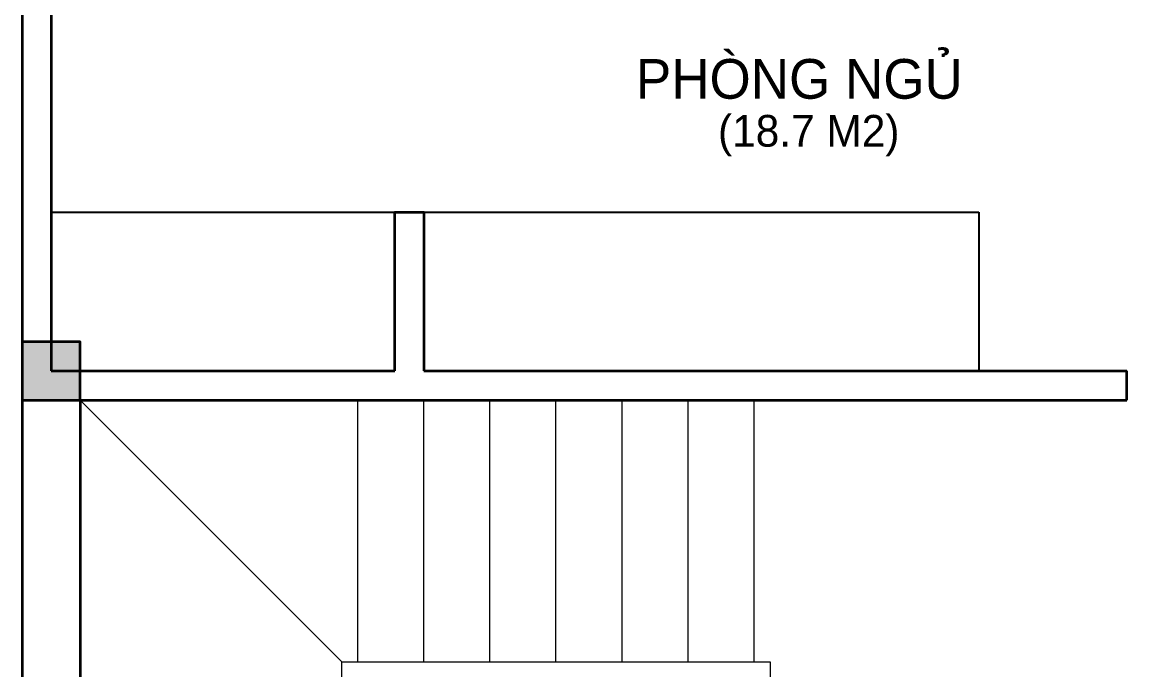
# Model space of a CAD drawing. Header units: millimetres. Extents: x -529782 to -142003, y -492574 to -273331.
# Drawn here: x -459322 to -455142, y -287448 to -284999 of the extents above; entities that cross this region are included whole.
import ezdxf

# ---------------------------------------------------------------- set-up
doc = ezdxf.new("R2010")
doc.units = ezdxf.units.MM
doc.header["$LTSCALE"] = 500
doc.header["$MEASUREMENT"] = 0
for name, color, linetype, lineweight in [('1.cat 30', 30, 'CONTINUOUS', 35), ('1.cot', 2, 'CONTINUOUS', 35), ('4.dim 08', 8, 'CONTINUOUS', 13), ('9.text \xad white', 7, 'CONTINUOUS', 15), ('CA.dim 08', 251, 'CONTINUOUS', 13)]:
    doc.layers.add(name, color=color, linetype=linetype, lineweight=lineweight)
doc.layers.add('NTHT', color=5, linetype='CONTINUOUS')
doc.styles.add('CA.JSC1', font='')
doc.styles.get('CA.JSC1').set_extended_font_data('.VnAvantH')

msp = doc.modelspace()

# ---------------------------------------------------------------- hatches: boundary and pattern name
at = {"layer": '1.cot'}
msp.add_hatch(color=256, dxfattribs=at).paths.add_polyline_path([(-459101.9635896762, -286207.5207308845), (-459321.9635896762, -286207.5207308845), (-459321.9635896762, -286427.5207308845), (-459101.9635896762, -286427.5207308845)])

# ---------------------------------------------------------------- linework, layer by layer
at = {"layer": '1.cat 30'}
for p, q in [((-459211.9635896764, -286317.5207308845), (-457911.9635896763, -286317.5207308845)), ((-457801.9635896764, -286317.5207308845), (-455141.9635896764, -286317.5207308844)), ((-455141.9635896764, -286427.5207308844), (-455141.9635896764, -286317.5207308845)), ((-459101.9635896764, -286427.5207308845), (-455141.9635896764, -286427.5207308845))]:
    msp.add_line(p, q, dxfattribs=at)
for points in [[(-457156.9635896764, -282417.5207308844), (-458211.9635896763, -282417.5207308844), (-458211.9635896763, -282417.5207308844), (-459321.9635896764, -282417.5207308844), (-459321.9635896764, -292437.5207308844), (-448201.9635896764, -292437.5207308844), (-448201.9635896764, -291682.5207308844)], [(-459211.9635896764, -284947.5207308844), (-459211.9635896764, -286317.5207308845)], [(-457911.9635896763, -286317.5207308844), (-457911.9635896763, -285717.5207308845), (-457801.9635896764, -285717.5207308845), (-457801.9635896764, -286317.5207308844)], [(-459101.9635896764, -286427.5207308845), (-459101.9635896764, -289027.5207308845)]]:
    msp.add_lwpolyline(points, dxfattribs=at)
at = {"layer": '1.cot'}
msp.add_lwpolyline([(-459321.9635896762, -286427.5207308845), (-459101.9635896762, -286427.5207308845), (-459101.9635896762, -286207.5207308845), (-459321.9635896762, -286207.5207308845)], close=True, dxfattribs=at)
at = {"layer": '4.dim 08'}
for p, q in [((-459321.9635896764, -292437.5207308844), (-459321.9635896764, -282417.5207308844)), ((-458111.9635896764, -287417.5207308843), (-459101.9635896764, -286427.5207308843)), ((-458051.9635896764, -287417.5207308843), (-458051.9635896764, -286427.5207308843)), ((-457801.9635896764, -287417.5207308843), (-457801.9635896764, -286427.5207308843)), ((-457551.9635896764, -287417.5207308843), (-457551.9635896764, -286427.5207308843)), ((-457301.9635896764, -287417.5207308843), (-457301.9635896764, -286427.5207308843)), ((-457051.9635896764, -287417.5207308843), (-457051.9635896764, -286427.5207308843)), ((-456801.9635896764, -287417.5207308843), (-456801.9635896764, -286427.5207308843)), ((-456551.9635896763, -287417.5207308843), (-456551.9635896764, -286427.5207308843))]:
    msp.add_line(p, q, dxfattribs=at)
at = {"layer": 'CA.dim 08'}
msp.add_lwpolyline([(-458111.9635896764, -287417.5207308843), (-456491.9635896764, -287417.5207308843), (-456491.9635896764, -288037.5207308843), (-458111.9635896764, -288037.5207308843)], close=True, dxfattribs=at)
at = {"layer": 'NTHT'}
for p, q in [((-459211.9635896764, -285717.5207308845), (-457911.9635896763, -285717.5207308845)), ((-457801.9635896764, -285717.5207308845), (-455701.963589654, -285717.5207308844)), ((-455701.963589654, -285717.5207308844), (-455701.963589654, -286317.5207308843))]:
    msp.add_line(p, q, dxfattribs=at)

# ---------------------------------------------------------------- texts
at = {"layer": '9.text \xad white', "style": 'CA.JSC1'}
for s, height, p in [('phßng ngñ', 150, (-456999.7707698261, -285288.2417698011)), ('(18.7 M2)', 120, (-456689.1185681477, -285469.6031033967))]:
    msp.add_text(s, height=height, dxfattribs=at).set_placement(p)

doc.saveas('drawing.dxf')
